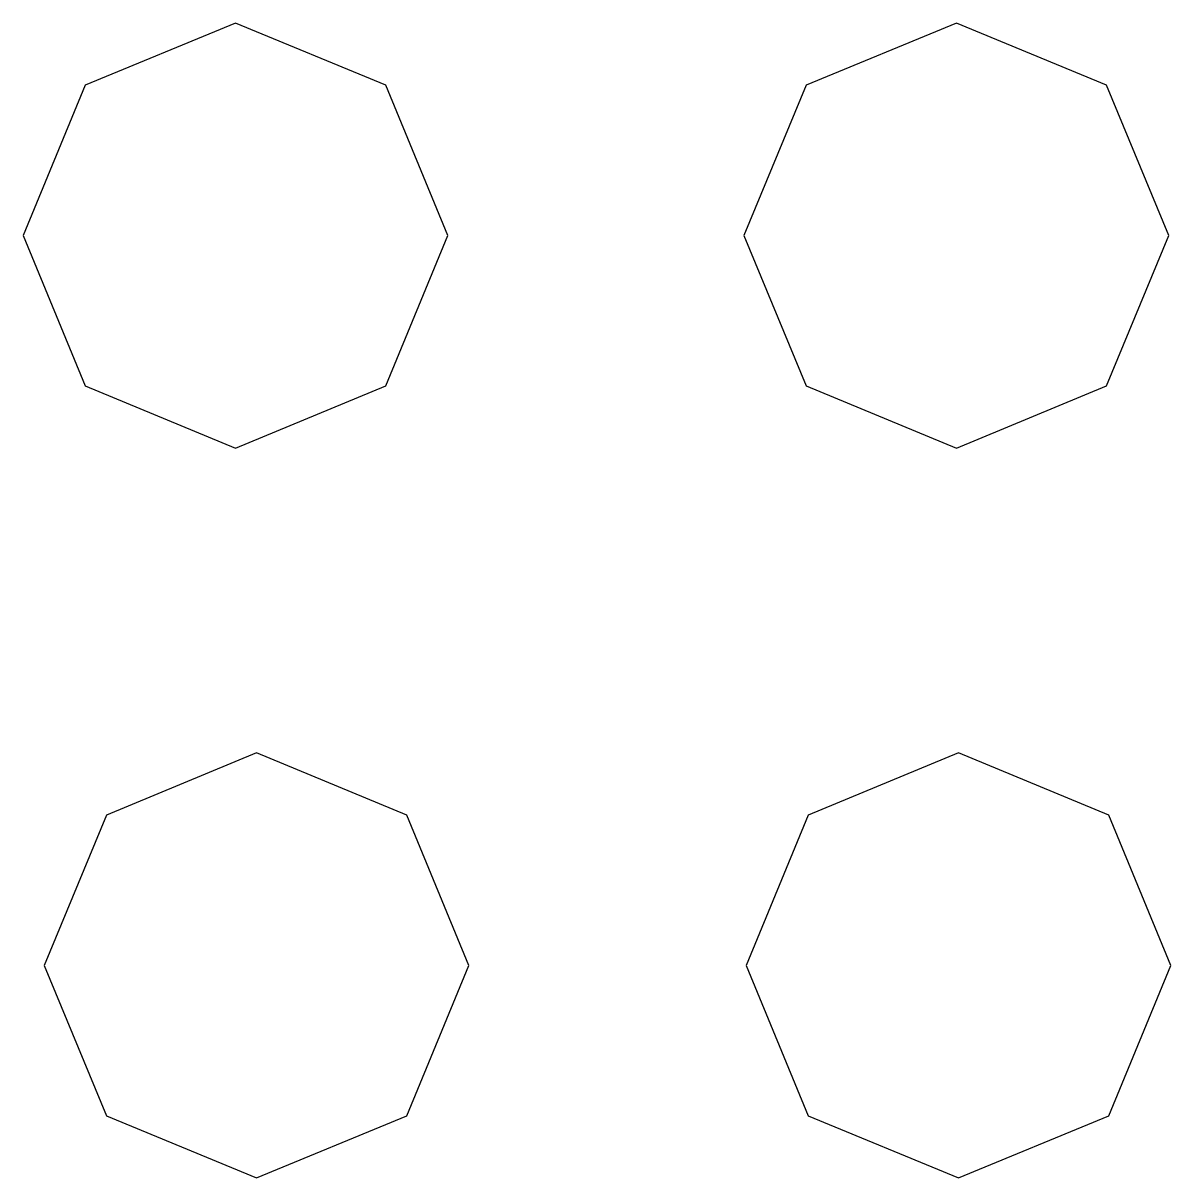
# Model space of a CAD drawing. Extents: x -3.92 to 4.78, y -1.48 to 7.26.
import ezdxf

# ---------------------------------------------------------------- set-up
doc = ezdxf.new("R2010")
doc.units = 0
doc.layers.get('0').update_dxf_attribs({"linetype": 'CONTINUOUS'})

msp = doc.modelspace()

# ---------------------------------------------------------------- linework, layer by layer
at = {"color": 7}
for points in [[(-0.698225, 5.653552), (-1.169324, 6.790885), (-2.306658, 7.261984), (-3.443991, 6.790885), (-3.91509, 5.653552), (-3.443991, 4.516219), (-2.306658, 4.045119), (-1.169324, 4.516219), (-0.698225, 5.653552)], [(4.761111, 5.653552), (4.290011, 6.790885), (3.152678, 7.261984), (2.015345, 6.790885), (1.544246, 5.653552), (2.015345, 4.516219), (3.152678, 4.045119), (4.290011, 4.516219), (4.761111, 5.653552)], [(-0.538477, 0.127954), (-1.009577, 1.265287), (-2.14691, 1.736386), (-3.284243, 1.265287), (-3.755342, 0.127954), (-3.284243, -1.009379), (-2.14691, -1.480479), (-1.009577, -1.009379), (-0.538477, 0.127954)], [(4.777192, 0.127954), (4.306092, 1.265287), (3.168759, 1.736386), (2.031426, 1.265287), (1.560327, 0.127954), (2.031426, -1.009379), (3.168759, -1.480479), (4.306092, -1.009379), (4.777192, 0.127954)]]:
    msp.add_lwpolyline(points, dxfattribs=at)

doc.saveas('drawing.dxf')
